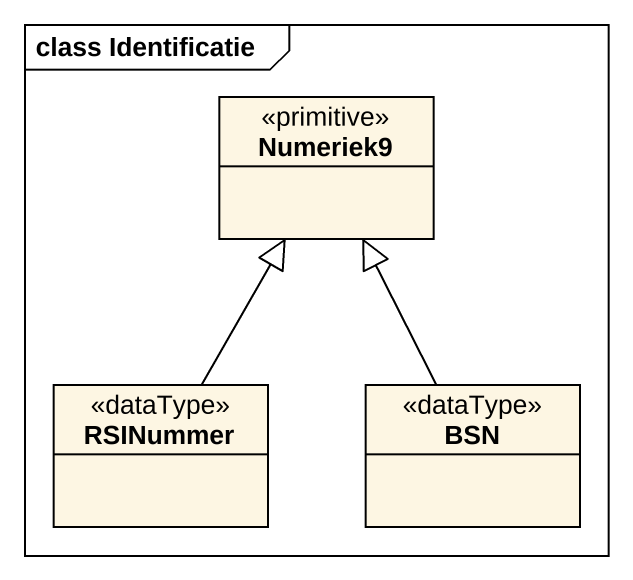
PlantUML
@startuml
mainframe class Identificatie
hide circle
hide empty members
class Numeriek9 <<primitive>>
class RSINummer <<dataType>>
class BSN <<dataType>>
RSINummer -up-|> Numeriek9
BSN -up-|> Numeriek9
@enduml
